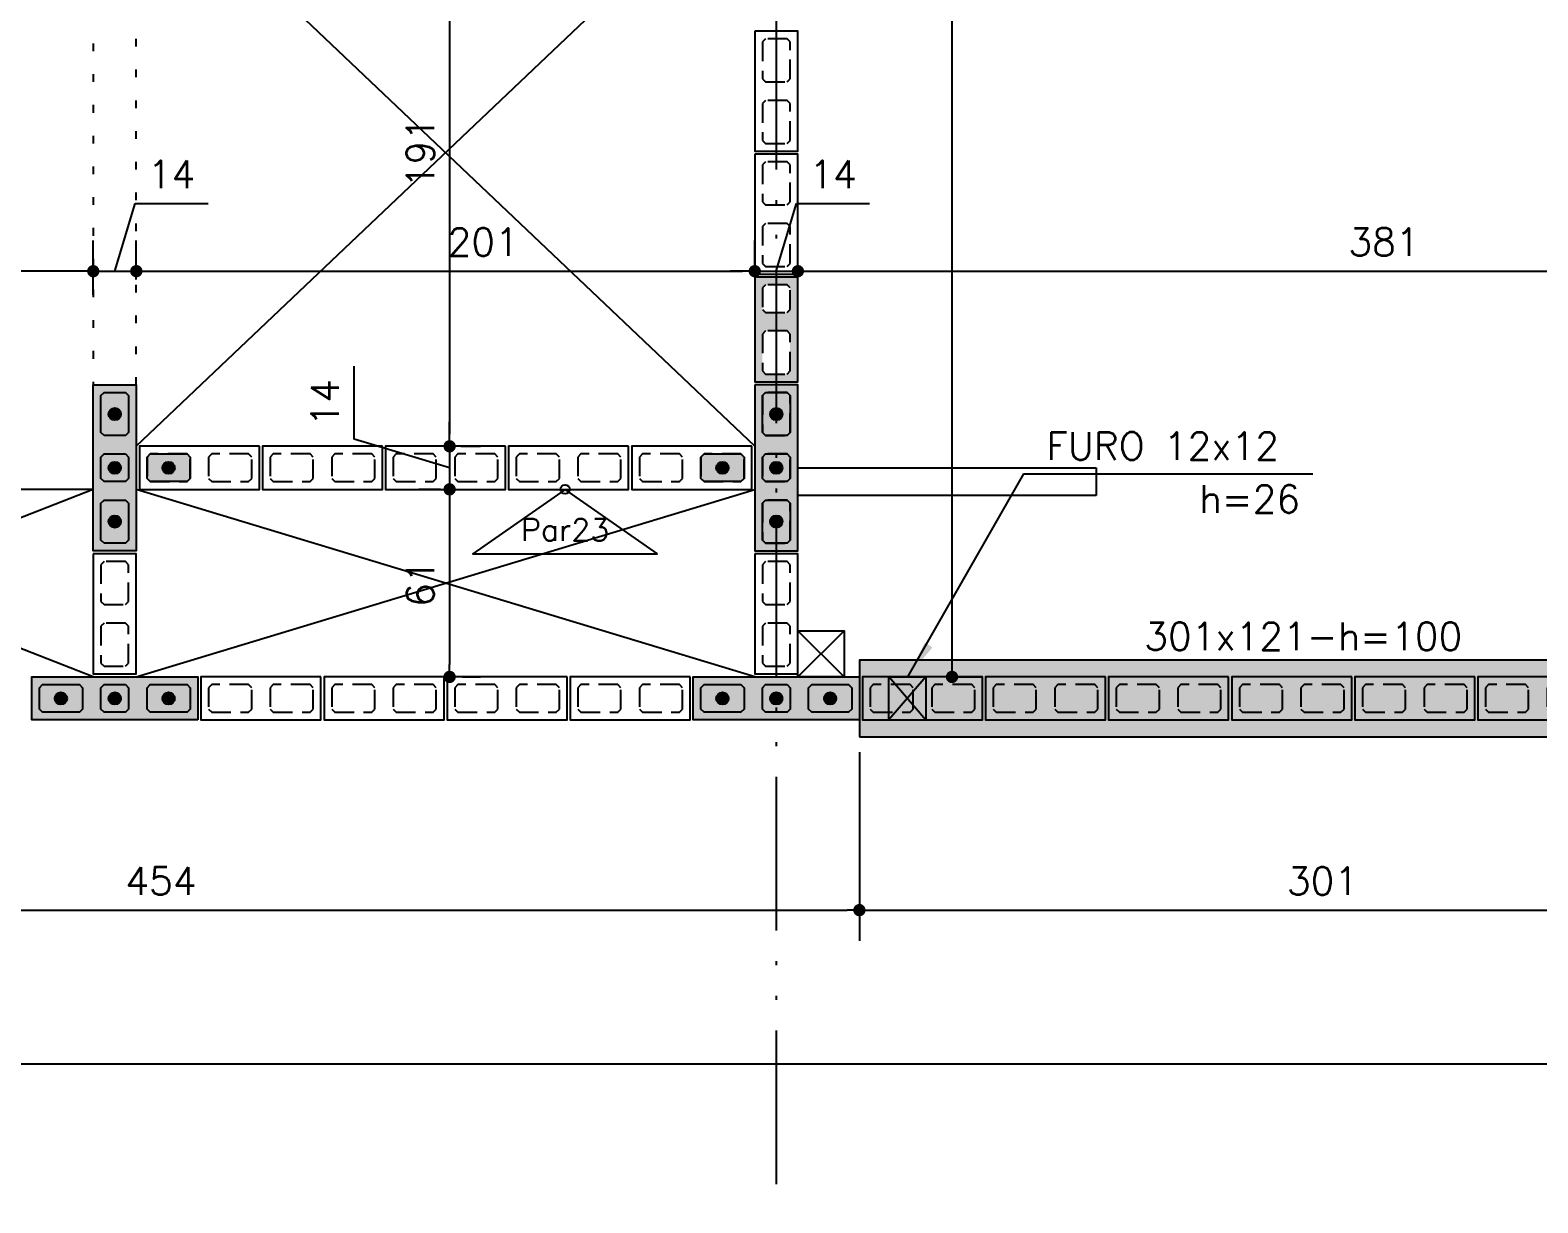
# Model space of a CAD drawing. Extents: x -14651 to 11095, y -4567 to -1290.
# Drawn here: x 2224 to 2714, y -4320.6 to -3939.3 of the extents above; entities that cross this region are included whole.
import ezdxf
from ezdxf.enums import TextEntityAlignment as Align

# ---------------------------------------------------------------- set-up
doc = ezdxf.new("R2010")
doc.units = 0
doc.header["$LTSCALE"] = 25
for name, pattern in [('DASHED2', [0.375, 0.25, -0.125]), ('ESTILO_TQS_0002', [0.4, 0.1, -0.3]), ('ESTILO_TQS_0004', [3.3, 2, -0.4, 0.05, -0.4, 0.05, -0.4])]:
    doc.linetypes.add(name, pattern=pattern)
for name, color, linetype in [('213', 252, 'Continuous'), ('241', 2, 'Continuous'), ('247', 50, 'Continuous'), ('248', 100, 'Continuous'), ('249', 20, 'Continuous'), ('ABERTURAS', 53, 'Continuous'), ('ALVENARIA NÃO ESTRUTURAL', 242, 'Continuous'), ('Arranque', 14, 'Continuous'), ('COTA', 1, 'Continuous'), ('EIXOS', 1, 'ESTILO_TQS_0004'), ('FERRO', 5, 'Continuous'), ('H2', 252, 'Continuous'), ('Linha_fina', 1, 'Continuous'), ('Pena_1', 1, 'Continuous'), ('Pena_2', 2, 'Continuous'), ('PORTA', 3, 'ESTILO_TQS_0002'), ('T1', 2, 'Continuous'), ('TJANELA', 2, 'Continuous'), ('VIGA', 3, 'Continuous')]:
    doc.layers.add(name, color=color, linetype=linetype)
doc.styles.add('COTA', font='romans.shx')
doc.styles.add('Texto1', font='romans.shx', dxfattribs={"height": 9})
doc.dimstyles.new('forma', dxfattribs={"dimscale": 5, "dimtxt": 1.8, "dimasz": 0.8, "dimexe": 2, "dimexo": 1, "dimgap": 1, "dimtad": 1, "dimdec": 1, "dimzin": 9, "dimtxsty": 'COTA', "dimblk1": 'DOT', "dimblk2": 'DOT', "dimsah": 1, "dimcen": 0, "dimdle": 1, "dimclrd": 256, "dimclre": 256, "dimclrt": 2, "dimadec": 0, "dimazin": 0, "dimtfac": 1, "dimtdec": 0, "dimtmove": 0, "dimatfit": 3, "dimfxl": 1, "dimtolj": 1, "dimtzin": 0, "dimarcsym": 0})

# ---------------------------------------------------------------- blocks, each defined once
blk = doc.blocks.new('P5515')
at = {"layer": '249'}
h = blk.add_hatch(color=20, dxfattribs=at)
h.paths.add_polyline_path([(-27, 7), (-27, -7), (27, -7), (27, 7)])
h.paths.add_polyline_path([(-10.5, -3.5), (-11.5, -4.5), (-23.5, -4.5), (-24.5, -3.5), (-24.5, 3.5), (-23.5, 4.5), (-11.5, 4.5), (-10.5, 3.5)], flags=16)
h.paths.add_polyline_path([(-4.5, 3.5), (-3.5, 4.5), (3.5, 4.5), (4.5, 3.5), (4.5, -3.5), (3.5, -4.5), (-3.5, -4.5), (-4.5, -3.5)], flags=16)
h.paths.add_polyline_path([(10.5, 3.5), (11.5, 4.5), (23.5, 4.5), (24.5, 3.5), (24.5, -3.5), (23.5, -4.5), (11.5, -4.5), (10.5, -3.5)], flags=16)
blk.add_lwpolyline([(27, 7), (-27, 7), (-27, -7), (27, -7), (27, 7)])
at = {"color": 1, "linetype": 'DASHED2'}
for points in [[(-10.5, 3.5), (-11.5, 4.5), (-23.5, 4.5), (-24.5, 3.5), (-24.5, -3.5), (-23.5, -4.5), (-11.5, -4.5), (-10.5, -3.5), (-10.5, 3.5)], [(4.5, 3.5), (3.5, 4.5), (-3.5, 4.5), (-4.5, 3.5), (-4.5, -3.5), (-3.5, -4.5), (3.5, -4.5), (4.5, -3.5), (4.5, 3.5)], [(24.5, 3.5), (23.5, 4.5), (11.5, 4.5), (10.5, 3.5), (10.5, -3.5), (11.5, -4.5), (23.5, -4.5), (24.5, -3.5), (24.5, 3.5)]]:
    blk.add_lwpolyline(points, dxfattribs=at)
blk = doc.blocks.new('P4015', base_point=(5842102.11612, -8124149.02973))
blk.add_lwpolyline([(5842082.61612, -8124156.02973), (5842121.61612, -8124156.02973), (5842121.61612, -8124142.02973), (5842082.61612, -8124142.02973), (5842082.61612, -8124156.02973)])
at = {"color": 1, "linetype": 'DASHED2'}
for points in [[(5842085.11612, -8124152.52973), (5842086.11612, -8124153.52973), (5842098.11612, -8124153.52973), (5842099.11612, -8124152.52973), (5842099.11612, -8124145.52973), (5842098.11612, -8124144.52973), (5842086.11612, -8124144.52973), (5842085.11612, -8124145.52973), (5842085.11612, -8124152.52973)], [(5842105.11612, -8124152.52973), (5842106.11612, -8124153.52973), (5842118.11612, -8124153.52973), (5842119.11612, -8124152.52973), (5842119.11612, -8124145.52973), (5842118.11612, -8124144.52973), (5842106.11612, -8124144.52973), (5842105.11612, -8124145.52973), (5842105.11612, -8124152.52973)]]:
    blk.add_lwpolyline(points, dxfattribs=at)
blk = doc.blocks.new('P3515')
at = {"layer": '248'}
h = blk.add_hatch(color=100, dxfattribs=at)
h.paths.add_polyline_path([(17, 7), (-17, 7), (-17, -7), (17, -7)])
h.paths.add_polyline_path([(-5.5, -3.5), (-6.5, -4.5), (-13.5, -4.5), (-14.5, -3.5), (-14.5, 3.5), (-13.5, 4.5), (-6.5, 4.5), (-5.5, 3.5)], flags=16)
h.paths.add_polyline_path([(0.5, 3.5), (1.5, 4.5), (13.5, 4.5), (14.5, 3.5), (14.5, -3.5), (13.5, -4.5), (1.5, -4.5), (0.5, -3.5)], flags=16)
blk.add_lwpolyline([(-17, -7), (17, -7), (17, 7), (-17, 7), (-17, -7)])
at = {"color": 1, "linetype": 'DASHED2'}
for points in [[(-14.5, -3.5), (-13.5, -4.5), (-6.5, -4.5), (-5.5, -3.5), (-5.5, 3.5), (-6.5, 4.5), (-13.5, 4.5), (-14.5, 3.5), (-14.5, -3.5)], [(0.5, -3.5), (1.5, -4.5), (13.5, -4.5), (14.5, -3.5), (14.5, 3.5), (13.5, 4.5), (1.5, 4.5), (0.5, 3.5), (0.5, -3.5)]]:
    blk.add_lwpolyline(points, dxfattribs=at)
blk = doc.blocks.new('_IDNPAR_2')
at = {"color": 3}
blk.add_lwpolyline([(1, -0.7), (0, 0), (-1, -0.7)], close=True, dxfattribs=at)
blk.add_circle((0, 0), 0.05, dxfattribs=at)
at = {"layer": '247', "color": 2, "style": 'COTA', "flags": 8}
blk.add_attdef('ID', text='', height=0.24, dxfattribs=at).set_placement((0, -0.438), align=Align.MIDDLE_CENTER)
blk = doc.blocks.new('GR-1409')
at = {"layer": '213'}
h = blk.add_hatch(color=256, dxfattribs=at)
h.paths.add_polyline_path([(-6, 4.5), (-7, 3.5), (-7, -3.5), (-6, -4.5), (6, -4.5), (7, -3.5), (7, 3.5), (6, 4.5)])
h.paths.add_polyline_path([(-2, 0, 1), (2, 0, 1)], flags=16)
at = {"layer": 'Arranque'}
blk.add_hatch(color=256, dxfattribs=at).paths.add_polyline_path([(-2, 0, 1), (2, 0, 1)])
at = {"layer": '213'}
blk.add_lwpolyline([(-7, 3.5), (-6, 4.5), (6, 4.5), (7, 3.5), (7, -3.5), (6, -4.5), (-6, -4.5), (-7, -3.5), (-7, 3.5)], dxfattribs=at)
at = {"layer": 'FERRO', "linetype": 'Continuous'}
blk.add_circle((0, 0), 2, dxfattribs=at)
blk = doc.blocks.new('GR-0909')
at = {"layer": '213'}
h = blk.add_hatch(color=256, dxfattribs=at)
h.paths.add_polyline_path([(3.5, -4.5), (4.5, -3.5), (4.500001, 3.5), (3.500001, 4.5), (-3.499999, 4.5), (-4.499999, 3.5), (-4.5, -3.5), (-3.5, -4.5)])
h.paths.add_polyline_path([(-2, 0, -1), (2, 0, -1)], flags=16)
at = {"layer": 'Arranque'}
blk.add_hatch(color=256, dxfattribs=at).paths.add_polyline_path([(2, 0, 1), (-2, 0, 1)])
at = {"layer": '213'}
blk.add_lwpolyline([(3.500001, 4.5), (4.500001, 3.5), (4.5, -3.5), (3.5, -4.5), (-3.5, -4.5), (-4.5, -3.5), (-4.499999, 3.5), (-3.499999, 4.5), (3.500001, 4.5)], dxfattribs=at)
at = {"layer": 'FERRO', "linetype": 'Continuous'}
blk.add_circle((0, 0), 2, dxfattribs=at)
blk = doc.blocks.new('_Dot')
at = {"color": 0, "linetype": 'ByBlock', "lineweight": -2}
blk.add_line((-0.5, 0), (-1, 0), dxfattribs=at)
at = {"color": 0, "linetype": 'ByBlock', "const_width": 0.5}
blk.add_lwpolyline([(-0.25, 0, 1), (0.25, 0, 1)], format="xyb", close=True, dxfattribs=at)
blk = doc.blocks.new('*D116')
at = {"layer": 'COTA', "lineweight": -2, "transparency": 16777216}
for p, q in [((2039.52, -4174.1), (2039.52, -4235.44)), ((2493.52, -4174.1), (2493.52, -4235.44)), ((2043.52, -4225.44), (2489.52, -4225.44))]:
    blk.add_line(p, q, dxfattribs=at)
at = {"layer": 'Defpoints', "color": 0, "transparency": 16777216}
for p in [(2039.52, -4169.1), (2493.52, -4169.1), (2493.52, -4225.44)]:
    blk.add_point(p, dxfattribs=at)
at = {"layer": 'COTA', "lineweight": -2, "transparency": 16777216, "xscale": 4, "yscale": 4, "zscale": 4, "rotation": 180}
blk.add_blockref('_Dot', (2039.52, -4225.44), dxfattribs=at)
at = {"layer": 'COTA', "lineweight": -2, "transparency": 16777216, "xscale": 4, "yscale": 4, "zscale": 4}
blk.add_blockref('_Dot', (2493.52, -4225.44), dxfattribs=at)
at = {"layer": 'COTA', "color": 2, "transparency": 16777216, "insert": (2266.52, -4215.94), "char_height": 9, "attachment_point": 5, "style": 'COTA'}
blk.add_mtext('\\A1;454 ', dxfattribs=at)
blk = doc.blocks.new('*D117')
at = {"layer": 'COTA', "lineweight": -2, "transparency": 16777216}
for p, q in [((2493.52, -4174.1), (2493.52, -4235.44)), ((2794.52, -4174.1), (2794.52, -4235.44)), ((2497.52, -4225.44), (2790.52, -4225.44))]:
    blk.add_line(p, q, dxfattribs=at)
at = {"layer": 'Defpoints', "color": 0, "transparency": 16777216}
for p in [(2493.52, -4169.1), (2794.52, -4169.1), (2794.52, -4225.44)]:
    blk.add_point(p, dxfattribs=at)
at = {"layer": 'COTA', "lineweight": -2, "transparency": 16777216, "xscale": 4, "yscale": 4, "zscale": 4, "rotation": 180}
blk.add_blockref('_Dot', (2493.52, -4225.44), dxfattribs=at)
at = {"layer": 'COTA', "lineweight": -2, "transparency": 16777216, "xscale": 4, "yscale": 4, "zscale": 4}
blk.add_blockref('_Dot', (2794.52, -4225.44), dxfattribs=at)
at = {"layer": 'COTA', "color": 2, "transparency": 16777216, "insert": (2644.02, -4215.94), "char_height": 9, "attachment_point": 5, "style": 'COTA'}
blk.add_mtext('\\A1;301 ', dxfattribs=at)
blk = doc.blocks.new('*D122')
at = {"layer": 'COTA', "lineweight": -2, "transparency": 16777216}
for p, q in [((449.52, -4168.6), (449.52, -4285.45)), ((3258.52, -4168.6), (3258.52, -4285.45)), ((453.52, -4275.45), (3254.52, -4275.45))]:
    blk.add_line(p, q, dxfattribs=at)
at = {"layer": 'Defpoints', "color": 0, "transparency": 16777216}
for p in [(449.52, -4163.6), (3258.52, -4163.6), (3258.52, -4275.45)]:
    blk.add_point(p, dxfattribs=at)
at = {"layer": 'COTA', "lineweight": -2, "transparency": 16777216, "xscale": 4, "yscale": 4, "zscale": 4, "rotation": 180}
blk.add_blockref('_Dot', (449.52, -4275.45), dxfattribs=at)
at = {"layer": 'COTA', "lineweight": -2, "transparency": 16777216, "xscale": 4, "yscale": 4, "zscale": 4}
blk.add_blockref('_Dot', (3258.52, -4275.45), dxfattribs=at)
at = {"layer": 'COTA', "color": 2, "transparency": 16777216, "insert": (1854.02, -4265.95), "char_height": 9, "attachment_point": 5, "style": 'COTA'}
blk.add_mtext('\\A1;2809 ', dxfattribs=at)
blk = doc.blocks.new('A$Cf20c1e06')
at = {"layer": 'ALVENARIA NÃO ESTRUTURAL'}
for p, q in [((24.6327, 3.0153), (24.6327, 3.1053)), ((24.6327, 3.1053), (25.6027, 3.1053)), ((25.6027, 3.1053), (25.6027, 3.0153)), ((25.6027, 3.0153), (24.6327, 3.0153))]:
    blk.add_line(p, q, dxfattribs=at)
blk = doc.blocks.new('furo 12 x12')
at = {"layer": 'H2'}
for points in [[(-1405.39, -3672.05), (-1399.38, -3665.04), (-1411.38, -3665.04)], [(-1411.38, -3679.04), (-1405.39, -3672.05), (-1411.38, -3665.04)], [(-1399.38, -3679.08), (-1399.38, -3665.04), (-1405.39, -3672.05)], [(-1405.39, -3672.05), (-1411.38, -3679.04), (-1411.38, -3679.08), (-1399.38, -3679.08)]]:
    blk.add_hatch(color=256, dxfattribs=at).paths.add_polyline_path(points)
at = {"layer": 'Pena_2', "ltscale": 0.5}
blk.add_lwpolyline([(-1411.38, -3665.04), (-1399.38, -3665.04), (-1399.38, -3679.08), (-1411.38, -3679.08)], close=True, dxfattribs=at)
at = {"layer": 'VIGA', "ltscale": 0.5}
for p, q in [((-1399.38, -3665.04), (-1411.38, -3679.04)), ((-1399.38, -3679.08), (-1411.38, -3665.04))]:
    blk.add_line(p, q, dxfattribs=at)
blk = doc.blocks.new('ss')
at = {"layer": 'Linha_fina'}
blk.add_solid([(0, 0), (-2.501, -0.287), (-2.499, 0.296)], dxfattribs=at)
blk = doc.blocks.new('*D214')
at = {"layer": 'COTA', "lineweight": -2, "transparency": 16777216}
for p, q in [((2523.62, -4145.6), (2523.62, -3703.6)), ((2524.71, -3699.6), (2533.62, -3699.6)), ((2524.71, -4149.6), (2533.62, -4149.6))]:
    blk.add_line(p, q, dxfattribs=at)
at = {"layer": 'Defpoints', "color": 0, "transparency": 16777216}
for p in [(2519.71, -3699.6), (2523.62, -3699.6), (2519.71, -4149.6)]:
    blk.add_point(p, dxfattribs=at)
at = {"layer": 'COTA', "lineweight": -2, "transparency": 16777216, "xscale": 4, "yscale": 4, "zscale": 4}
for p, rotation in [((2523.62, -3699.6), 90), ((2523.62, -4149.6), 270)]:
    blk.add_blockref('_Dot', p, dxfattribs=dict(at, rotation=rotation))
at = {"layer": 'COTA', "color": 2, "transparency": 16777216, "insert": (2514.12, -3924.6), "char_height": 9, "attachment_point": 5, "rotation": 90, "style": 'COTA'}
blk.add_mtext('\\A1;450 ', dxfattribs=at)
blk = doc.blocks.new('*D241')
at = {"layer": 'COTA', "lineweight": -2, "transparency": 16777216}
for p, q in [((2473.52, -4052.63), (2473.52, -4007.65)), ((2854.52, -4052.63), (2854.52, -4007.65)), ((2477.52, -4017.65), (2850.52, -4017.65))]:
    blk.add_line(p, q, dxfattribs=at)
at = {"layer": 'Defpoints', "color": 0, "transparency": 16777216}
for p in [(2854.52, -4017.65), (2473.52, -4057.63), (2854.52, -4057.63)]:
    blk.add_point(p, dxfattribs=at)
at = {"layer": 'COTA', "lineweight": -2, "transparency": 16777216, "xscale": 4, "yscale": 4, "zscale": 4, "rotation": 180}
blk.add_blockref('_Dot', (2473.52, -4017.65), dxfattribs=at)
at = {"layer": 'COTA', "lineweight": -2, "transparency": 16777216, "xscale": 4, "yscale": 4, "zscale": 4}
blk.add_blockref('_Dot', (2854.52, -4017.65), dxfattribs=at)
at = {"layer": 'COTA', "color": 2, "transparency": 16777216, "insert": (2664.02, -4008.15), "char_height": 9, "attachment_point": 5, "style": 'COTA'}
blk.add_mtext('\\A1;381 ', dxfattribs=at)
blk = doc.blocks.new('*D244')
at = {"layer": 'COTA', "lineweight": -2, "transparency": 16777216}
for p, q in [((2088.52, -4033.61), (2088.52, -4007.65)), ((2244.52, -4025.32), (2244.52, -4007.65)), ((2240.52, -4017.65), (2092.52, -4017.65))]:
    blk.add_line(p, q, dxfattribs=at)
at = {"layer": 'Defpoints', "color": 0, "transparency": 16777216}
for p in [(2088.52, -4017.65), (2244.52, -4030.32), (2088.52, -4038.61)]:
    blk.add_point(p, dxfattribs=at)
at = {"layer": 'COTA', "lineweight": -2, "transparency": 16777216, "xscale": 4, "yscale": 4, "zscale": 4, "rotation": 180}
blk.add_blockref('_Dot', (2088.52, -4017.65), dxfattribs=at)
at = {"layer": 'COTA', "lineweight": -2, "transparency": 16777216, "xscale": 4, "yscale": 4, "zscale": 4}
blk.add_blockref('_Dot', (2244.52, -4017.65), dxfattribs=at)
at = {"layer": 'COTA', "color": 2, "transparency": 16777216, "insert": (2166.52, -4008.15), "char_height": 9, "attachment_point": 5, "style": 'COTA'}
blk.add_mtext('\\A1;156 ', dxfattribs=at)
blk = doc.blocks.new('*D252')
at = {"layer": 'COTA', "lineweight": -2, "transparency": 16777216}
for p, q in [((2251.52, -4017.65), (2258.12, -3995.65)), ((2258.12, -3995.65), (2281.83, -3995.65)), ((2244.52, -4022.85), (2244.52, -4007.65)), ((2258.52, -4020.37), (2258.52, -4007.65)), ((2240.52, -4017.65), (2236.52, -4017.65)), ((2244.52, -4017.65), (2258.52, -4017.65)), ((2244.52, -4017.65), (2258.52, -4017.65)), ((2262.52, -4017.65), (2266.52, -4017.65))]:
    blk.add_line(p, q, dxfattribs=at)
at = {"layer": 'Defpoints', "color": 0, "transparency": 16777216}
for p in [(2258.52, -4017.65), (2258.52, -4025.37), (2244.52, -4027.85)]:
    blk.add_point(p, dxfattribs=at)
at = {"layer": 'COTA', "lineweight": -2, "transparency": 16777216, "xscale": 4, "yscale": 4, "zscale": 4}
blk.add_blockref('_Dot', (2244.52, -4017.65), dxfattribs=at)
at = {"layer": 'COTA', "lineweight": -2, "transparency": 16777216, "xscale": 4, "yscale": 4, "zscale": 4, "rotation": 180}
blk.add_blockref('_Dot', (2258.52, -4017.65), dxfattribs=at)
at = {"layer": 'COTA', "color": 2, "transparency": 16777216, "insert": (2269.97, -3986.15), "char_height": 9, "attachment_point": 5, "style": 'COTA'}
blk.add_mtext('\\A1;14 ', dxfattribs=at)
blk = doc.blocks.new('*D253')
at = {"layer": 'COTA', "lineweight": -2, "transparency": 16777216}
for p, q in [((2258.52, -4020.37), (2258.52, -4007.65)), ((2459.52, -4012.65), (2459.52, -4007.65)), ((2262.52, -4017.65), (2455.52, -4017.65))]:
    blk.add_line(p, q, dxfattribs=at)
at = {"layer": 'Defpoints', "color": 0, "transparency": 16777216}
for p in [(2459.52, -4017.65), (2459.52, -4017.65), (2258.52, -4025.37)]:
    blk.add_point(p, dxfattribs=at)
at = {"layer": 'COTA', "lineweight": -2, "transparency": 16777216, "xscale": 4, "yscale": 4, "zscale": 4, "rotation": 180}
blk.add_blockref('_Dot', (2258.52, -4017.65), dxfattribs=at)
at = {"layer": 'COTA', "lineweight": -2, "transparency": 16777216, "xscale": 4, "yscale": 4, "zscale": 4}
blk.add_blockref('_Dot', (2459.52, -4017.65), dxfattribs=at)
at = {"layer": 'COTA', "color": 2, "transparency": 16777216, "insert": (2371.24, -4008.15), "char_height": 9, "attachment_point": 5, "style": 'COTA'}
blk.add_mtext('\\A1;201 ', dxfattribs=at)
blk = doc.blocks.new('*D261')
at = {"layer": 'COTA', "lineweight": -2, "transparency": 16777216}
for p, q in [((2355.52, -3883.6), (2350.34, -3883.6)), ((2360.34, -3887.6), (2360.34, -4070.6)), ((2364.02, -4074.6), (2370.34, -4074.6))]:
    blk.add_line(p, q, dxfattribs=at)
at = {"layer": 'Defpoints', "color": 0, "transparency": 16777216}
for p in [(2360.52, -3883.6), (2359.02, -4074.6), (2360.34, -4074.6)]:
    blk.add_point(p, dxfattribs=at)
at = {"layer": 'COTA', "lineweight": -2, "transparency": 16777216, "xscale": 4, "yscale": 4, "zscale": 4}
for p, rotation in [((2360.34, -3883.6), 90), ((2360.34, -4074.6), 270)]:
    blk.add_blockref('_Dot', p, dxfattribs=dict(at, rotation=rotation))
at = {"layer": 'COTA', "color": 2, "transparency": 16777216, "insert": (2350.84, -3979.1), "char_height": 9, "attachment_point": 5, "rotation": 90, "style": 'COTA'}
blk.add_mtext('\\A1;191 ', dxfattribs=at)
blk = doc.blocks.new('*D262')
at = {"layer": 'COTA', "lineweight": -2, "transparency": 16777216}
for p, q in [((2329.34, -4072.3), (2329.34, -4048.58)), ((2360.34, -4070.6), (2360.34, -4066.6)), ((2360.34, -4081.6), (2329.34, -4072.3)), ((2360.34, -4074.6), (2360.34, -4088.6)), ((2360.34, -4074.6), (2360.34, -4088.6)), ((2364.02, -4074.6), (2370.34, -4074.6)), ((2357.36, -4088.6), (2350.34, -4088.6)), ((2360.34, -4092.6), (2360.34, -4096.6))]:
    blk.add_line(p, q, dxfattribs=at)
at = {"layer": 'Defpoints', "color": 0, "transparency": 16777216}
for p in [(2359.02, -4074.6), (2360.34, -4088.6), (2362.36, -4088.6)]:
    blk.add_point(p, dxfattribs=at)
at = {"layer": 'COTA', "lineweight": -2, "transparency": 16777216, "xscale": 4, "yscale": 4, "zscale": 4}
for p, rotation in [((2360.34, -4074.6), 270), ((2360.34, -4088.6), 90)]:
    blk.add_blockref('_Dot', p, dxfattribs=dict(at, rotation=rotation))
at = {"layer": 'COTA', "color": 2, "transparency": 16777216, "insert": (2319.84, -4060.44), "char_height": 9, "attachment_point": 5, "rotation": 90, "style": 'COTA'}
blk.add_mtext('\\A1;14 ', dxfattribs=at)
blk = doc.blocks.new('*D263')
at = {"layer": 'COTA', "lineweight": -2, "transparency": 16777216}
for p, q in [((2357.36, -4088.6), (2350.34, -4088.6)), ((2360.34, -4092.6), (2360.34, -4145.6)), ((2364.52, -4149.6), (2370.34, -4149.6))]:
    blk.add_line(p, q, dxfattribs=at)
at = {"layer": 'Defpoints', "color": 0, "transparency": 16777216}
for p in [(2362.36, -4088.6), (2359.52, -4149.6), (2360.34, -4149.6)]:
    blk.add_point(p, dxfattribs=at)
at = {"layer": 'COTA', "lineweight": -2, "transparency": 16777216, "xscale": 4, "yscale": 4, "zscale": 4}
for p, rotation in [((2360.34, -4088.6), 90), ((2360.34, -4149.6), 270)]:
    blk.add_blockref('_Dot', p, dxfattribs=dict(at, rotation=rotation))
at = {"layer": 'COTA', "color": 2, "transparency": 16777216, "insert": (2350.84, -4119.1), "char_height": 9, "attachment_point": 5, "rotation": 90, "style": 'COTA'}
blk.add_mtext('\\A1;61 ', dxfattribs=at)
blk = doc.blocks.new('*D274')
at = {"layer": 'COTA', "lineweight": -2, "transparency": 16777216}
for p, q in [((2466.52, -4017.65), (2473.12, -3995.65)), ((2473.12, -3995.65), (2496.83, -3995.65)), ((2459.52, -4019.45), (2459.52, -4007.65)), ((2473.52, -4022.01), (2473.52, -4007.65)), ((2455.52, -4017.65), (2451.52, -4017.65)), ((2459.52, -4017.65), (2473.52, -4017.65)), ((2459.52, -4017.65), (2473.52, -4017.65)), ((2477.52, -4017.65), (2481.52, -4017.65))]:
    blk.add_line(p, q, dxfattribs=at)
at = {"layer": 'Defpoints', "color": 0, "transparency": 16777216}
for p in [(2473.52, -4017.65), (2459.52, -4024.45), (2473.52, -4027.01)]:
    blk.add_point(p, dxfattribs=at)
at = {"layer": 'COTA', "lineweight": -2, "transparency": 16777216, "xscale": 4, "yscale": 4, "zscale": 4}
blk.add_blockref('_Dot', (2459.52, -4017.65), dxfattribs=at)
at = {"layer": 'COTA', "lineweight": -2, "transparency": 16777216, "xscale": 4, "yscale": 4, "zscale": 4, "rotation": 180}
blk.add_blockref('_Dot', (2473.52, -4017.65), dxfattribs=at)
at = {"layer": 'COTA', "color": 2, "transparency": 16777216, "insert": (2484.97, -3986.15), "char_height": 9, "attachment_point": 5, "style": 'COTA'}
blk.add_mtext('\\A1;14 ', dxfattribs=at)

msp = doc.modelspace()

# ---------------------------------------------------------------- hatches: boundary and pattern name
at = {"layer": 'ABERTURAS', "transparency": 33554457}
msp.add_hatch(color=256, dxfattribs=at).paths.add_polyline_path([(2493.52, -4169.1), (2794.52, -4169.1), (2794.52, -4144.1), (2493.52, -4144.1)])

# ---------------------------------------------------------------- linework, layer by layer
at = {"layer": 'ABERTURAS'}
msp.add_lwpolyline([(2493.52, -4169.1), (2794.52, -4169.1), (2794.52, -4144.1), (2493.52, -4144.1)], close=True, dxfattribs=at)
at = {"layer": 'EIXOS'}
msp.add_line((2466.52, -2862.07), (2466.52, -4320.64), dxfattribs=at)
at = {"layer": 'Linha_fina'}
for q in [(2509.2, -4149.6), (2640.84, -4083.5)]:
    msp.add_line((2546.87, -4083.5), q, dxfattribs=at)
for points in [[(2258.52, -4074.6), (2459.52, -3883.6)], [(2459.52, -4074.6), (2258.52, -3883.6)], [(2088.52, -4149.6), (2244.52, -4088.58)], [(2244.52, -4149.6), (2088.52, -4088.58)], [(2258.52, -4149.6), (2459.52, -4088.6)], [(2459.52, -4149.6), (2258.52, -4088.6)]]:
    msp.add_lwpolyline(points, dxfattribs=at)
at = {"layer": 'Pena_1'}
for points in [[(2473.52, -4134.6), (2488.52, -4134.6), (2488.52, -4149.6), (2473.52, -4149.6), (2473.52, -4134.6)], [(2473.52, -4134.6), (2488.52, -4149.6)], [(2488.52, -4134.6), (2473.52, -4149.6)]]:
    msp.add_lwpolyline(points, dxfattribs=at)
at = {"layer": 'PORTA'}
msp.add_lwpolyline([(2244.52, -4054.6), (2258.52, -4054.6), (2258.52, -3903.6), (2244.52, -3903.6)], close=True, dxfattribs=at)
at = {"layer": 'VIGA'}
msp.add_lwpolyline([(2088.52, -4088.58), (2244.52, -4088.58)], dxfattribs=at)

# ---------------------------------------------------------------- block references
at = {"rotation": 90}
for p in [(2251.52, -4064.1), (2466.52, -4064.1), (2251.52, -4099.1), (2466.52, -4099.1)]:
    msp.add_blockref('GR-1409', p, dxfattribs=at)
for name, p in [('GR-0909', (2251.52, -4081.6)), ('GR-1409', (2269.02, -4081.6)), ('GR-1409', (2449.02, -4081.6)), ('GR-0909', (2466.52, -4081.6)), ('GR-1409', (2234.02, -4156.6)), ('GR-0909', (2251.52, -4156.6)), ('GR-1409', (2269.02, -4156.6)), ('GR-1409', (2449.02, -4156.6)), ('GR-0909', (2466.52, -4156.6)), ('GR-1409', (2484.02, -4156.6))]:
    msp.add_blockref(name, p)
at = {"layer": '241'}
for name, p, rotation in [('P4015', (2466.52, -3959.1), 270), ('P4015', (2466.52, -3999.1), 270), ('P3515', (2466.52, -4036.6), 270), ('P5515', (2466.52, -4081.6), 90.00000000000001), ('P4015', (2279.02, -4081.6), 180), ('P4015', (2319.02, -4081.6), 180), ('P4015', (2359.02, -4081.6), 180), ('P4015', (2399.02, -4081.6), 180), ('P4015', (2439.02, -4081.6), 180), ('P4015', (2251.52, -4129.1), 270), ('P4015', (2466.52, -4129.1), 270), ('P4015', (2299.02, -4156.6), 180), ('P4015', (2339.02, -4156.6), 180), ('P4015', (2379.02, -4156.6), 180), ('P4015', (2419.02, -4156.6), 180), ('P4015', (2514.02, -4156.6), 180), ('P4015', (2554.02, -4156.6), 180), ('P4015', (2594.02, -4156.6), 180), ('P4015', (2634.02, -4156.6), 180), ('P4015', (2674.02, -4156.6), 180), ('P4015', (2714.02, -4156.6), 180)]:
    msp.add_blockref(name, p, dxfattribs=dict(at, rotation=rotation))
at = {"layer": '241', "xscale": -1}
for p, rotation in [((2251.52, -4081.6), 270), ((2251.52, -4156.6), 180), ((2466.52, -4156.6), 180)]:
    msp.add_blockref('P5515', p, dxfattribs=dict(at, rotation=rotation))
at = {"layer": '247', "linetype": 'Continuous', "xscale": 30, "yscale": 30, "zscale": 30}
msp.add_blockref('_IDNPAR_2', (2397.87, -4088.6), dxfattribs=at).add_auto_attribs({'ID': 'Par23'})
at = {"layer": 'COTA', "xscale": 100, "yscale": 100, "zscale": 100}
msp.add_blockref('A$Cf20c1e06', (10.24, -4392.13), dxfattribs=at)
at = {"layer": 'COTA', "xscale": 4.999999999999998, "yscale": 4.999999999999998, "zscale": 4.999999999999998, "rotation": 236.3440974744763}
msp.add_blockref('ss', (2509.11, -4149.6), dxfattribs=at)
at = {"layer": 'COTA'}
msp.add_blockref('furo 12 x12', (3914.5, -484.55), dxfattribs=at)

# ---------------------------------------------------------------- texts
at = {"layer": 'T1', "style": 'Texto1'}
for s, p in [('FURO 12x12', (2554.28, -4078.97)), ('h=26', (2603.97, -4096.27))]:
    msp.add_text(s, height=9, dxfattribs=at).set_placement(p)
at = {"layer": 'TJANELA', "style": 'Texto1'}
msp.add_text('301x121-h=100', height=9, dxfattribs=at).set_placement((2637.77, -4140.9), align=Align.CENTER)

# ---------------------------------------------------------------- dimensions: what is measured, and where the dimension line sits
at = {"layer": 'COTA'}
for base, p1, p2, override, picture, middle in [((2523.62, -3699.6), (2519.71, -4149.6), (2519.71, -3699.6), {"dimpost": ' '}, '*D214', (2514.12, -3924.6)), ((2360.34, -4074.6), (2360.52, -3883.6), (2359.02, -4074.6), {"dimpost": ' ', "dimtmove": 1}, '*D261', (2350.84, -3979.1)), ((2360.34, -4088.6), (2359.02, -4074.6), (2362.36, -4088.6), {"dimpost": ' ', "dimtmove": 1}, '*D262', (2319.84, -4067.3)), ((2360.34, -4149.6), (2362.36, -4088.6), (2359.52, -4149.6), {"dimpost": ' ', "dimtmove": 1}, '*D263', (2350.84, -4119.1))]:
    dim = msp.add_linear_dim(base=base, p1=p1, p2=p2, angle=90, dimstyle='forma', override=override, dxfattribs=at)
    dim.commit()
    dim.dimension.update_dxf_attribs({"geometry": picture, "text_midpoint": middle})
for base, p1, p2, override, picture, middle in [((2258.52, -4017.65), (2244.52, -4027.85), (2258.52, -4025.37), {"dimpost": ' ', "dimtmove": 1}, '*D252', (2263.12, -3986.15)), ((2473.52, -4017.65), (2459.52, -4024.45), (2473.52, -4027.01), {"dimpost": ' ', "dimtmove": 1}, '*D274', (2478.12, -3986.15)), ((2088.52, -4017.65), (2244.52, -4030.32), (2088.52, -4038.61), {"dimpost": ' '}, '*D244', (2166.52, -4008.15)), ((2854.52, -4017.65), (2473.52, -4057.63), (2854.52, -4057.63), {"dimpost": ' ', "dimtmove": 1}, '*D241', (2664.02, -4008.15)), ((3258.52, -4275.45), (449.52, -4163.6), (3258.52, -4163.6), {"dimpost": ' ', "dimtmove": 1}, '*D122', (1854.02, -4265.95)), ((2493.52, -4225.44), (2039.52, -4169.1), (2493.52, -4169.1), {"dimpost": ' ', "dimtmove": 1}, '*D116', (2266.52, -4215.94)), ((2794.52, -4225.44), (2493.52, -4169.1), (2794.52, -4169.1), {"dimpost": ' ', "dimtmove": 1}, '*D117', (2644.02, -4215.94))]:
    dim = msp.add_linear_dim(base=base, p1=p1, p2=p2, dimstyle='forma', override=override, dxfattribs=at)
    dim.commit()
    dim.dimension.update_dxf_attribs({"geometry": picture, "text_midpoint": middle})
dim = msp.add_linear_dim(base=(2459.52, -4017.65), p1=(2258.52, -4025.37), p2=(2459.52, -4017.65), dimstyle='forma', override={"dimpost": ' ', "dimtmove": 1}, dxfattribs=at)
dim.commit()
dim.dimension.update_dxf_attribs({"geometry": '*D253', "text_midpoint": (2371.24, -4017.65), "dimtype": 128})

doc.saveas('drawing.dxf')
